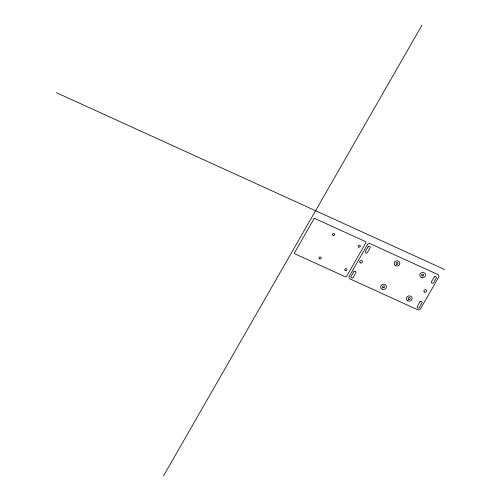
<?xml version="1.0" encoding="UTF-8"?>
<svg xmlns="http://www.w3.org/2000/svg" width="501" height="501" viewBox="0 0 501 501"><rect width="100%" height="100%" fill="white"/><g stroke="black" fill="none" stroke-linecap="round" stroke-linejoin="round"><path stroke-width="0.75" d="M163.501 475.95L422.042 25.05M56.337 92.647L444.663 269.519M313.958 218.849L294.444 252.88A0.726 0.651 -5.2 0 0 294.751 253.756L345.483 276.865A0.726 0.651 -5.2 0 0 346.46 276.571L365.974 242.54A0.726 0.651 -5.2 0 0 365.667 241.664L314.935 218.555A0.726 0.651 -5.2 0 0 313.958 218.849M367.59 244.319L349.028 276.696A0.726 0.651 -5.2 0 0 348.978 277.197L349.41 278.437A0.726 0.651 -5.2 0 0 349.767 278.813L417.947 309.875A0.726 0.651 -5.2 0 0 418.504 309.906L419.882 309.493A0.726 0.651 -5.2 0 0 420.308 309.167L438.876 276.79A0.726 0.651 -5.2 0 0 438.926 276.289L438.488 275.049A0.726 0.651 -5.2 0 0 438.137 274.667L369.951 243.611A0.726 0.651 -5.2 0 0 369.4 243.58L368.016 243.993A0.726 0.651 -5.2 0 0 367.59 244.319M353.769 271.774L351.082 276.464A1.177 1.065 -5.2 0 0 351.583 277.886A1.177 1.065 -5.2 0 0 353.167 277.41L355.86 272.726A1.177 1.065 -5.2 0 0 355.359 271.298A1.177 1.065 -5.2 0 0 353.769 271.774M368.035 246.899L365.348 251.583A1.177 1.065 -5.2 0 0 365.849 253.011A1.177 1.065 -5.2 0 0 367.433 252.535L370.12 247.845A1.177 1.065 -5.2 0 0 369.625 246.423A1.177 1.065 -5.2 0 0 368.035 246.899M419.919 301.903L417.233 306.587A1.177 1.065 -5.2 0 0 417.728 308.015A1.177 1.065 -5.2 0 0 419.318 307.539L422.005 302.854A1.177 1.065 -5.2 0 0 421.504 301.427A1.177 1.065 -5.2 0 0 419.919 301.903M434.185 277.028L431.499 281.712A1.177 1.065 -5.2 0 0 431.994 283.14A1.177 1.065 -5.2 0 0 433.584 282.664L436.271 277.974A1.177 1.065 -5.2 0 0 435.77 276.552A1.177 1.065 -5.2 0 0 434.185 277.028M424.56 292.096A1.422 1.284 -5.2 0 0 426.695 290.956A1.422 1.284 -5.2 0 0 424.566 289.872A1.422 1.284 -5.2 0 0 424.56 292.096M360.338 262.843A1.422 1.284 -5.2 0 0 362.473 261.704A1.422 1.284 -5.2 0 0 360.351 260.62A1.422 1.284 -5.2 0 0 360.338 262.843M421.272 277.404A2.9 2.618 -5.2 0 0 425.574 274.993A2.9 2.618 -5.2 0 0 421.184 272.87A2.9 2.618 -5.2 0 0 421.272 277.404M395.583 265.705A2.9 2.618 -5.2 0 0 399.886 263.294A2.9 2.618 -5.2 0 0 395.496 261.171A2.9 2.618 -5.2 0 0 395.583 265.705M407.839 300.832A2.9 2.618 -5.2 0 0 412.141 298.421A2.9 2.618 -5.2 0 0 407.751 296.304A2.9 2.618 -5.2 0 0 407.839 300.832M382.15 289.133A2.9 2.618 -5.2 0 0 386.453 286.722A2.9 2.618 -5.2 0 0 382.063 284.599A2.9 2.618 -5.2 0 0 382.15 289.133M408.753 299.329A1.015 0.914 -5.2 0 0 410.256 298.483A1.015 0.914 -5.2 0 0 408.722 297.744A1.015 0.914 -5.2 0 0 408.753 299.329M383.065 287.63A1.015 0.914 -5.2 0 0 384.568 286.785A1.015 0.914 -5.2 0 0 383.033 286.04A1.015 0.914 -5.2 0 0 383.065 287.63M396.498 264.202A1.015 0.914 -5.2 0 0 398.001 263.357A1.015 0.914 -5.2 0 0 396.466 262.612A1.015 0.914 -5.2 0 0 396.498 264.202M422.186 275.901A1.015 0.914 -5.2 0 0 423.689 275.055A1.015 0.914 -5.2 0 0 422.155 274.316A1.015 0.914 -5.2 0 0 422.186 275.901M345.302 270.502A1.09 0.983 -5.2 0 0 346.911 269.601A1.09 0.983 -5.2 0 0 345.264 268.805A1.09 0.983 -5.2 0 0 345.302 270.502M319.613 258.804A1.09 0.983 -5.2 0 0 321.222 257.896A1.09 0.983 -5.2 0 0 319.575 257.101A1.09 0.983 -5.2 0 0 319.613 258.804M358.735 247.074A1.09 0.983 -5.2 0 0 360.344 246.166A1.09 0.983 -5.2 0 0 358.697 245.371A1.09 0.983 -5.2 0 0 358.735 247.074M333.046 235.37A1.09 0.983 -5.2 0 0 334.655 234.468A1.09 0.983 -5.2 0 0 333.008 233.673A1.09 0.983 -5.2 0 0 333.046 235.37"/></g></svg>
